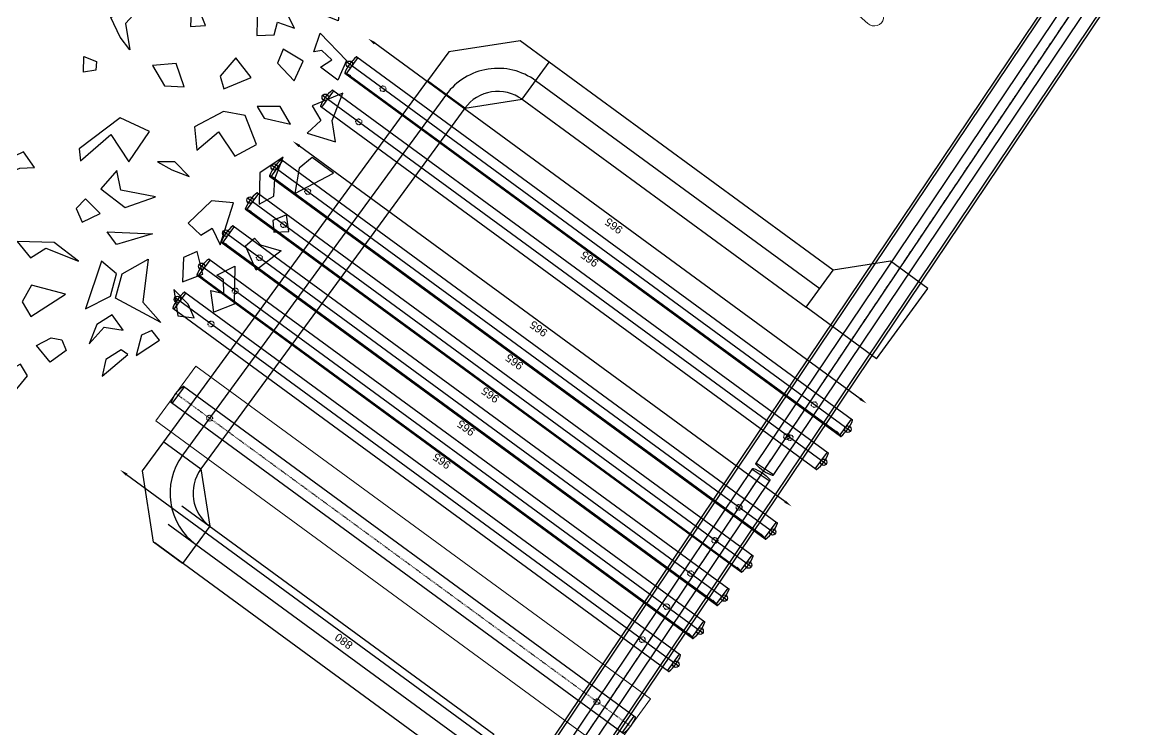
# Model space of a CAD drawing. Header units: millimetres. Extents: x 0 to 45949, y -31098 to 10954.
# Drawn here: x 33791.8 to 33967, y -6550.8 to -6440.4 of the extents above; entities that cross this region are included whole.
import ezdxf
from ezdxf import colors
from ezdxf.entities.mleader import LeaderData, LeaderLine
from ezdxf.enums import TextEntityAlignment as Align
from ezdxf.math import Vec2, Vec3

# ---------------------------------------------------------------- set-up
doc = ezdxf.new("R2010")
doc.units = ezdxf.units.MM
for name, pattern in [('14.022_PLAN_+56.00$0$14.022_A KATLAR$0$DASHED2', [0.375, 0.25, -0.125]), ('14.022_PLAN_+56.00$0$14.022_A KATLAR$0$MITTELLINIE', [0.6000000000000001, 0.5, -0.05, 0, -0.05]), ('ACAD_ISO02W100', [15, 12, -3]), ('FP-M3-B5-GF$0$FP-M3-B5-GF$0$HIDDEN', [9.524999999999995, 6.349999999999998, -3.174999999999998]), ('HIDDEN', [0.38, 0.25, -0.13])]:
    doc.linetypes.add(name, pattern=pattern)
for name, color, linetype in [('14.022_PLAN_+56.00$0$14.022_A KATLAR$0$3-0PN-GLS', 252, 'Continuous'), ('14.022_PLAN_+56.00$0$14.022_A KATLAR$0$Duenn', 252, 'Continuous'), ('14.022_PLAN_+56.00$0$14.022_A KATLAR$0$KAYAR-KAPI-CAM-İZİ', 130, '14.022_PLAN_+56.00$0$14.022_A KATLAR$0$DASHED2'), ('14.022_PLAN_+56.00$0$14.022_A KATLAR$0$Mittellinie', 252, '14.022_PLAN_+56.00$0$14.022_A KATLAR$0$MITTELLINIE'), ('A_IZ_BETONARME', 252, 'HIDDEN'), ('A绿-1', 94, 'Continuous'), ('DORMA', 10, 'Continuous')]:
    doc.layers.add(name, color=color, linetype=linetype)
doc.layers.add('MOBİLYA TEFRİŞ', color=35, linetype='Continuous', lineweight=15)
doc.layers.add('SDB-Gorunus2', color=152, linetype='Continuous', lineweight=9)
doc.styles.get("Standard").update_dxf_attribs({"font": 'arial.ttf'})
doc.dimstyles.new('ISO-25', dxfattribs={"dimtxt": 2.5, "dimasz": 2.5, "dimexe": 1.25, "dimexo": 0.625, "dimtad": 1, "dimtxsty": 'Standard', "dimcen": 2.5, "dimadec": 0, "dimazin": 0, "dimtfac": 1, "dimtmove": 0, "dimatfit": 3, "dimfxl": 1, "dimarcsym": 0})

# ---------------------------------------------------------------- blocks, each defined once
blk = doc.blocks.new('971')
at = {"layer": '14.022_PLAN_+56.00$0$14.022_A KATLAR$0$3-0PN-GLS'}
blk.add_lwpolyline([(76661.80623069407, 17776.00557692619, -0.3320587523169231), (76661.8541650706, 17776.04135788766), (76758.40404545276, 17776.04134474825, -0.3320587523168907), (76758.45198153843, 17776.00556607669, -0.1451998767449979), (76758.45205626002, 17772.87712571057, -0.3320587523168909), (76758.40412188355, 17772.84134474917), (76661.85424150129, 17772.84135788853, -0.3320587523169245), (76661.8063054156, 17772.87713656012, -0.145199876744998)], format="xyb", close=True, dxfattribs=at)
at = {"layer": '14.022_PLAN_+56.00$0$14.022_A KATLAR$0$Duenn'}
for p, q in [((76662.02910526154, 17776.041362066), (76662.02918169231, 17772.84136206693)), ((76758.2291816925, 17772.84134057079), (76758.22910526172, 17776.04134056988))]:
    blk.add_line(p, q, dxfattribs=at)
at = {"layer": '14.022_PLAN_+56.00$0$14.022_A KATLAR$0$KAYAR-KAPI-CAM-İZİ', "lineweight": 25}
blk.add_point((76662.02914349886, 17774.44862895447), dxfattribs=at)
at = {"layer": '14.022_PLAN_+56.00$0$14.022_A KATLAR$0$Mittellinie'}
blk.add_line((76661.57914347707, 17774.4413513184), (76758.67914347707, 17774.44135131842), dxfattribs=at)
for centre in [(76668.07914347528, 17774.44150656839), (76752.17914347889, 17774.44119606844)]:
    blk.add_circle(centre, 0.45, dxfattribs=at)
blk = doc.blocks.new('*D36')
at = {"layer": 'Defpoints', "color": 0, "transparency": 16777216}
for p in [(250965.8474644323, -12490.48521682176), (251930.8474643729, -12490.48366432164), (251930.8475442851, -12540.15534011385)]:
    blk.add_point(p, dxfattribs=at)
at = {"layer": 'DORMA', "color": 0, "lineweight": -2, "transparency": 16777216}
blk.add_line((250978.3475443445, -12540.15687250387), (251918.3475442851, -12540.15536022395), dxfattribs=at)
at = {"layer": 'DORMA', "color": 0, "transparency": 16777216}
for points in [[(250978.3475409928, -12538.07353917054), (250978.3475476961, -12542.2402058372), (250965.8475443445, -12540.15689261398)], [(251918.3475409334, -12538.07202689062), (251918.3475476368, -12542.23869355728), (251930.8475442851, -12540.15534011385)]]:
    blk.add_solid(points, dxfattribs=at)
at = {"layer": 'DORMA', "color": 0, "transparency": 16777216, "insert": (251448.3475290196, -12530.6489540174), "char_height": 12.5, "attachment_point": 5, "rotation": 9.217793252609054e-05}
blk.add_mtext('965', dxfattribs=at)
blk = doc.blocks.new('*D20')
at = {"layer": 'Defpoints', "color": 0, "transparency": 16777216}
for p in [(246416.7379861178, -15055.75683849677), (246416.7379861178, -15150.52227188833), (247296.7379861358, -15150.52064421517)]:
    blk.add_point(p, dxfattribs=at)
at = {"layer": 'DORMA', "color": 0, "lineweight": -2, "transparency": 16777216}
blk.add_line((247284.2379861358, -15055.75683849677), (246429.2379861178, -15055.75683849677), dxfattribs=at)
at = {"layer": 'DORMA', "color": 0, "transparency": 16777216}
for points in [[(246429.2379861178, -15053.67350516344), (246429.2379861178, -15057.84017183011), (246416.7379861178, -15055.75683849677)], [(247284.2379861358, -15053.67350516344), (247284.2379861358, -15057.84017183011), (247296.7379861358, -15055.75683849677)]]:
    blk.add_solid(points, dxfattribs=at)
at = {"layer": 'DORMA', "color": 0, "transparency": 16777216, "insert": (246856.7379861268, -15046.24967615025), "char_height": 12.5, "attachment_point": 5}
blk.add_mtext('880', dxfattribs=at)
blk = doc.blocks.new('xcvb')
at = {"layer": 'MOBİLYA TEFRİŞ', "linetype": 'Continuous'}
h = blk.add_hatch(dxfattribs=at)
h.set_pattern_fill('AR-RROOF', color=256, scale=0.7, angle=90)
h.set_pattern_definition([(90, (0, 0), (-17.77999999999999, 39.116), [266.7, -35.56, 88.89999999999999, -17.78]), (90, (-8.889999999999997, 23.6474), (-23.6474, -17.78), [53.34, -5.867399999999999, 106.68, -13.335]), (90, (-15.113, 8.89), (-11.91259999999999, 92.456), [142.24, -24.892, 71.11999999999999, -17.78])])
edge = h.paths.add_edge_path()
edge.add_arc((12122.84749945183, 1624.038697457756), 5, 180, 270)
edge.add_line((12122.84749945183, 1619.038697457756), (12187.84749945183, 1619.038697457756))
edge.add_arc((12187.84749945183, 1624.038697457756), 5, 270, 360)
edge.add_line((12192.84749945183, 1624.038697457756), (12192.84749945183, 1689.038697457756))
edge.add_arc((12187.84749945183, 1689.038697457756), 5, 0, 90)
edge.add_line((12187.84749945183, 1694.038697457756), (12122.84749945183, 1694.038697457756))
edge.add_arc((12122.84749945183, 1689.038697457756), 5, 90, 180)
edge.add_line((12117.84749945183, 1689.038697457756), (12117.84749945183, 1624.038697457756))
at = {"color": 252, "linetype": 'FP-M3-B5-GF$0$FP-M3-B5-GF$0$HIDDEN'}
for points in [[(12140.36154391376, 1641.538697457756), (12170.36154391376, 1641.538697457756), (12170.36154391376, 1671.538697457756), (12140.36154391376, 1671.538697457756)], [(12150.38027425037, 1651.548073594488), (12160.38027425037, 1651.548073594488), (12160.38027425037, 1661.548073594488), (12150.38027425037, 1661.548073594488)]]:
    blk.add_lwpolyline(points, close=True, dxfattribs=at)
at = {"layer": 'MOBİLYA TEFRİŞ'}
blk.add_lwpolyline([(12117.84749945183, 1624.038697457756, 0.414213562373095), (12122.84749945183, 1619.038697457756), (12187.84749945183, 1619.038697457756, 0.414213562373095), (12192.84749945183, 1624.038697457756), (12192.84749945183, 1689.038697457756, 0.414213562373095), (12187.84749945183, 1694.038697457756), (12122.84749945183, 1694.038697457756, 0.414213562373095), (12117.84749945183, 1689.038697457756)], format="xyb", close=True, dxfattribs=at)
blk = doc.blocks.new('MEŞE+GİYDİRME 75')
at = {"layer": 'MOBİLYA TEFRİŞ', "color": 252}
for p, q in [((19577.7277836683, 2823.686017501672), (19532.7277836683, 2823.686017501672)), ((19532.7277836683, 2823.686017501672), (19577.7277836683, 2823.686017501672)), ((19532.7277836683, 2820.686017501672), (19577.7277836683, 2820.686017501672)), ((19532.7277836683, 2820.686017501672), (19532.7277836683, 2820.686017501672)), ((19538.15904967556, 2818.686017501672), (19532.7277836683, 2820.686017501672)), ((19572.29651766103, 2818.686017501672), (19578.22540038054, 2820.770963577717)), ((19535.62097111194, 2784.051445854664), (19538.15904967556, 2818.686017501672)), ((19538.15904967556, 2818.686017501672), (19572.29651766103, 2818.686017501672)), ((19574.83459622466, 2784.051445854665), (19572.29651766103, 2818.686017501672)), ((19535.62097111194, 2709.051445854665), (19538.15904967556, 2674.416874207657)), ((19574.83459622466, 2709.051445854665), (19572.29651766103, 2674.416874207657)), ((19538.15904967556, 2674.416874207657), (19532.7277836683, 2672.416874207657)), ((19538.15904967556, 2674.416874207657), (19572.29651766103, 2674.416874207657)), ((19572.29651766103, 2674.416874207657), (19578.22540038054, 2672.331928131612)), ((19532.7277836683, 2672.416874207657), (19577.7277836683, 2672.416874207657)), ((19532.7277836683, 2672.416874207657), (19532.7277836683, 2672.416874207657)), ((19577.7277836683, 2669.416874207657), (19532.7277836683, 2669.416874207657)), ((19532.7277836683, 2669.416874207657), (19577.7277836683, 2669.416874207657))]:
    blk.add_line(p, q, dxfattribs=at)
for centre, start, end in [((19532.7277836683, 2822.186017501672), 90, 270), ((19577.7277836683, 2822.186017501672), 270, 90), ((19532.7277836683, 2670.916874207657), 90, 270), ((19577.7277836683, 2670.916874207657), 270, 90)]:
    blk.add_arc(centre, 1.5, start, end, dxfattribs=at)
at = {"color": 1, "linetype": 'ACAD_ISO02W100', "lineweight": 100}
blk.add_blockref('xcvb', (7399.88028421647, 1090.012748396909), dxfattribs=at)
blk = doc.blocks.new('_TagSlot')
at = {"color": 0, "linetype": 'ByBlock', "lineweight": -2, "transparency": 16777216}
for p, q in [((-4, 4), (4, 4)), ((-4, -4), (4, -4))]:
    blk.add_line(p, q, dxfattribs=at)
for centre, start, end in [((-4, 0), 90, 270), ((4, 0), 270, 90)]:
    blk.add_arc(centre, 4, start, end, dxfattribs=at)
at = {"layer": 'MOBİLYA TEFRİŞ', "color": 0, "transparency": 16777216}
blk.add_attdef('TAGNUMBER', text='', height=3, dxfattribs=at).set_placement((0, -1.5), align=Align.CENTER)
blk = doc.blocks.new('011')
at = {"layer": 'A绿-1', "color": 0}
for p, q in [((-5.440842659852933, 991.1887462901577), (15.04766537802061, 1022.121990965057)), ((15.04766537802061, 1022.121990965057), (67.76774634054163, 1007.897978992623)), ((67.76774634054163, 1007.897978992623), (47.27917163376696, 976.9645646995705)), ((-233.4399849270121, 983.3385487060259), (-145.2215263192193, 974.6547489183504)), ((-182.3531852353481, 943.765363077815), (-233.4399849270121, 983.3385487060259)), ((-145.2215263192193, 974.6547489183504), (-102.9837694318849, 912.5689595050972)), ((47.27917163376696, 976.9645646995705), (-5.440842659852933, 991.1887462901577)), ((256.4231476786081, 979.2304716446815), (225.4524851836031, 900.4353828600033)), ((284.7058412969927, 987.6070274134618), (256.4231476786081, 979.2304716446815)), ((371.8699091307935, 933.8537515949429), (284.7058412969927, 987.6070274134618)), ((-160.1282021785155, 915.5366029160796), (-182.3531852353481, 943.765363077815)), ((251.5229695754242, 903.1836695389502), (283.6514856248978, 942.5373417631417)), ((283.6514856248978, 942.5373417631417), (332.5262275681016, 897.3360233287312)), ((-102.9837694318849, 912.5689595050972), (-160.1282021785155, 915.5366029160796)), ((25.15727937576594, 920.6823826559521), (141.1829252006137, 855.5849709932008)), ((104.0513341316837, 824.695558485073), (25.15727937576594, 920.6823826559521)), ((332.5262275681016, 897.3360233287312), (371.8699091307935, 933.8537515949429)), ((225.4524851836031, 900.4353828600033), (251.5229695754242, 903.1836695389502)), ((-536.1780762847629, 848.9190692272896), (-602.1712792683975, 829.3738058972085)), ((-550.5058241885272, 770.0800186590495), (-536.1780762847629, 848.9190692272896)), ((141.1829252006137, 855.5849709932008), (156.2956752803875, 745.6810789671945)), ((-602.1712792683975, 829.3738058972085), (-612.0744391009794, 761.7912268396176)), ((156.2956752803875, 745.6810789671945), (104.0513341316837, 824.695558485073)), ((577.374584756908, 736.1203280503687), (601.1300308532082, 817.7513807937066)), ((601.1300308532082, 817.7513807937066), (656.0620847551618, 809.1555349618575)), ((414.2111650788574, 787.2566636851479), (374.2881326935021, 770.4598103715834)), ((382.661507959303, 728.182309848271), (414.2111650788574, 787.2566636851479)), ((656.0620847551618, 809.1555349618575), (678.8660624365439, 761.2060398522663)), ((-612.0744391009794, 761.7912268396176), (-550.5058241885272, 770.0800186590495)), ((374.2881326935021, 770.4598103715834), (382.661507959303, 728.182309848271)), ((678.8660624365439, 761.2060398522663), (685.0268892395543, 713.3004035770828)), ((605.1816725596436, 679.7063636052262), (577.374584756908, 736.1203280503687)), ((464.2432359384838, 702.61393907827), (539.1886391942389, 660.1610336061858)), ((529.8641347498051, 572.857852938665), (464.2432359384838, 702.61393907827)), ((685.0268892395543, 713.3004035770828), (605.1816725596436, 679.7063636052262)), ((539.1886391942389, 660.1610336061858), (571.5234058669885, 530.4925984663932)), ((688.4999422268593, 594.9761576166966), (672.4357193040196, 575.299111885095)), ((699.0852904320345, 558.3268232340051), (688.4999422268593, 594.9761576166966)), ((-865.3590016500675, 562.4499127148192), (-782.7228640745743, 581.9512651467703)), ((-836.9730688402778, 486.3153308762703), (-865.3590016500675, 562.4499127148192)), ((-782.7228640745743, 581.9512651467703), (-807.0569388914737, 520.0408818606229)), ((571.5234058669885, 530.4925984663932), (529.8641347498051, 572.857852938665)), ((672.4357193040196, 575.299111885095), (699.0852904320345, 558.3268232340051)), ((-807.0569388914737, 520.0408818606229), (-836.9730688402778, 486.3153308762703)), ((834.4340150886565, 546.0302110078519), (797.0371765935561, 457.1756295871528)), ((868.2510056218598, 468.4137482557562), (834.4340150886565, 546.0302110078519)), ((797.0371765935561, 457.1756295871528), (844.6525115933619, 444.9388637827651)), ((918.4204725606251, 430.9043880565368), (868.2510056218598, 468.4137482557562)), ((422.4179451959208, 426.6557233830717), (490.7265511541045, 367.3180773105632)), ((428.5791112352745, 378.7499537699769), (422.4179451959208, 426.6557233830717)), ((719.2014276286936, 439.958548821116), (700.4493946098373, 349.8632993095307)), ((762.5971737648943, 338.4312895121511), (719.2014276286936, 439.958548821116)), ((844.6525115933619, 444.9388637827651), (842.6540048587485, 391.2968664445361)), ((842.6540048587485, 391.2968664445361), (918.4204725606251, 430.9043880565368)), ((395.8716344849672, 359.1170031598922), (428.5791112352745, 378.7499537699769)), ((439.743114828656, 322.3800177774028), (395.8716344849672, 359.1170031598922)), ((490.7265511541045, 367.3180773105632), (439.743114828656, 322.3800177774028)), ((978.8921690443531, 362.8035186201087), (902.3462479969603, 351.3401107264508)), ((941.133339775668, 242.9072554174272), (978.8921690443531, 362.8035186201087)), ((700.4493946098373, 349.8632993095307), (762.5971737648943, 338.4312895121511)), ((902.3462479969603, 351.3401107264508), (897.9323111988488, 303.2422870668634)), ((843.3488770733238, 292.6532480830865), (827.2748887966736, 213.0890737022019)), ((869.9195774163236, 231.66930636693), (843.3488770733238, 292.6532480830865)), ((897.9323111988488, 303.2422870668634), (941.133339775668, 242.9072554174272)), ((-1019.157868248527, 213.5437860881575), (-960.9589792373008, 255.6459846118087)), ((-960.9589792373008, 255.6459846118087), (-952.585943207785, 213.3686174264512)), ((903.4586857326212, 193.5104605775705), (869.9195774163236, 231.66930636693)), ((-1014.051600659266, 120.5685441653986), (-1019.157868248527, 213.5437860881575)), ((-964.2258143465151, 204.9479402563011), (-986.347639935615, 148.6659278308362)), ((-952.585943207785, 213.3686174264512), (-964.2258143465151, 204.9479402563011)), ((667.3697166364291, 180.9287629426472), (631.2924473158782, 195.1090494186283)), ((631.2924473158782, 195.1090494186283), (639.086827957246, 172.552283843168)), ((827.2748887966736, 213.0890737022019), (889.5214334920165, 147.8596569203219)), ((639.086827957246, 172.552283843168), (667.3697166364291, 180.9287629426472)), ((889.5214334920165, 147.8596569203219), (903.4586857326212, 193.5104605775705)), ((967.7040401186096, 181.9233137012343), (951.3514607638353, 141.8164474355217)), ((1005.934422315273, 152.4052805208994), (967.7040401186096, 181.9233137012343)), ((-957.485926250054, 137.3217386514225), (-986.8232711938326, 83.87541761730608)), ((-986.347639935615, 148.6659278308362), (-957.485926250054, 137.3217386514225)), ((951.3514607638353, 141.8164474355217), (977.6437396468245, 120.2897471655378)), ((977.6437396468245, 120.2897471655378), (1005.934422315273, 152.4052805208994)), ((-986.8232711938326, 83.87541761730608), (-1014.051600659266, 120.5685441653986)), ((835.2166571135749, 97.81347943953006), (785.6034271827084, 56.40781161170162)), ((893.0497071963619, -15.51413062696156), (835.2166571135749, 97.81347943953006)), ((947.3544472945505, 34.53245275904555), (949.4918618031661, 68.44555680687336)), ((949.4918618031661, 68.44555680687336), (975.6453358613071, 66.64751354019972)), ((975.6453358613071, 66.64751354019972), (1030.089559256914, 96.96517324708111)), ((1030.089559256914, 96.96517324708111), (1018.846328157873, 6.312887796018913)), ((20.13149555062409, 38.96622597266105), (-0.9359253415022977, 27.75362535876775)), ((23.50116154295392, 5.153214878770086), (20.13149555062409, 38.96622597266105)), ((360.7862681191182, 15.5321799546), (418.9851371296099, 57.63432759283023)), ((447.8468508151709, 46.29013841341293), (404.0785842202022, -1.484003811085131)), ((418.9851371296099, 57.63432759283023), (447.8468508151709, 46.29013841341293)), ((593.2097755040159, 34.63878002378624), (592.1552496246877, -10.43074081470331)), ((614.2771285489434, 45.85140730526837), (593.2097755040159, 34.63878002378624)), ((634.868877003144, -7.726407779533474), (614.2771285489434, 45.85140730526837)), ((785.6034271827084, 56.40781161170162), (783.8833285743021, -36.69146109635403)), ((1018.846328157873, 6.312887796018913), (947.3544472945505, 34.53245275904555)), ((-0.9359253415022977, 27.75362535876775), (-2.569464667758439, 2.404592296959891)), ((-2.569464667758439, 2.404592296959891), (23.50116154295392, 5.153214878770086)), ((388.5932816403219, -40.88147526765533), (360.7862681191182, 15.5321799546)), ((833.7746170070604, -34.74345993838506), (843.0194509875146, 2.266608849153272)), ((843.0194509875146, 2.266608849153272), (893.0497071963619, -15.51413062696156)), ((-757.5632184970309, -32.22673023065727), (-802.4891551053734, -40.55958678285242)), ((-724.1738926104154, -116.8255597228926), (-757.5632184970309, -32.22673023065727)), ((404.0785842202022, -1.484003811085131), (415.8215557705262, -77.57474259881565)), ((592.1552496246877, -10.43074081470331), (634.868877003144, -7.726407779533474)), ((948.1886531890486, -83.83997172714953), (966.8174985455116, -29.54853968424868)), ((966.8174985455116, -29.54853968424868), (1043.418335093127, -108.313526189173)), ((-1011.632937267714, -42.8253741115077), (-1014.899705707969, -93.52324884891277)), ((-1014.899705707969, -93.52324884891277), (-968.3404515484581, -59.8416245461558)), ((-968.3404515484581, -59.8416245461558), (-1011.632937267714, -42.8253741115077)), ((-802.4891551053734, -40.55958678285242), (-793.5371244513663, -102.5576889160511)), ((415.8215557705262, -77.57474259881565), (388.5932816403219, -40.88147526765533)), ((783.8833285743021, -36.69146109635403), (833.7746170070604, -34.74345993838506)), ((282.2017655831878, -142.014206627653), (283.2563981328276, -96.94441440010269)), ((283.2563981328276, -96.94441440010269), (319.3336674533784, -111.1247008760838)), ((860.2058836667566, -75.9988499570245), (843.8533509802073, -116.1055974900519)), ((917.4827367429389, -110.4113302255646), (860.2058836667566, -75.9988499570245)), ((971.9267667985405, -80.09416241131112), (948.1886531890486, -83.83997172714953)), ((1000.634589082096, -107.1647480091051), (971.9267667985405, -80.09416241131112)), ((-793.5371244513663, -102.5576889160511), (-724.1738926104154, -116.8255597228926)), ((319.3336674533784, -111.1247008760838), (317.7000602799235, -136.473707270361)), ((550.1235676648794, -117.3671072011275), (481.3393437822233, -122.8199374185351)), ((481.3393437822233, -122.8199374185351), (516.3620805565151, -182.0697616948346)), ((573.5065333038219, -185.0373542203888), (550.1235676648794, -117.3671072011275)), ((723.1906026948709, -100.921199479686), (677.210079259472, -154.3232337238951)), ((767.6405828091083, -157.3786841833498), (723.1906026948709, -100.921199479686)), ((843.8533509802073, -116.1055974900519), (891.7465452504694, -167.7995404282447)), ((891.7465452504694, -167.7995404282447), (917.4827367429389, -110.4113302255646)), ((967.5123240918037, -128.1922767783799), (1000.634589082096, -107.1647480091051)), ((1017.681980649417, -165.701652761134), (967.5123240918037, -128.1922767783799)), ((1043.418335093127, -108.313526189173), (1017.681980649417, -165.701652761134)), ((-854.5271506446297, -130.5672519635737), (-946.0122747434652, -172.5815632003141)), ((-895.5044030073914, -192.433844262574), (-837.3054110470111, -150.331882026032)), ((-837.3054110470111, -150.331882026032), (-854.5271506446297, -130.5672519635737)), ((317.7000602799235, -136.473707270361), (282.2017655831878, -142.014206627653)), ((677.210079259472, -154.3232337238951), (687.7955617482658, -190.97272467312)), ((687.7955617482658, -190.97272467312), (767.6405828091083, -157.3786841833498)), ((-946.0122747434652, -172.5815632003141), (-954.1787899389747, -299.3262137635393)), ((-902.6165952761658, -274.1089921273742), (-895.5044030073914, -192.433844262574)), ((516.3620805565151, -182.0697616948346), (573.5065333038219, -185.0373542203888)), ((1032.874297839648, -203.1499949530844), (943.6015245844028, -239.5361750086413)), ((1001.903637344658, -281.9450786492453), (1032.874297839648, -203.1499949530844)), ((687.31971125782, -255.7627962360821), (603.0501361269853, -300.6132217312625)), ((749.4674770790734, -267.1948399571047), (687.31971125782, -255.7627962360821)), ((784.3867438168963, -241.9336904610464), (804.3997339336784, -275.7906676488419)), ((850.9589480918366, -242.109145116985), (784.3867438168963, -241.9336904610464)), ((880.9783251238405, -292.8946369305413), (850.9589480918366, -242.109145116985)), ((943.6015245844028, -239.5361750086413), (968.6178224416799, -281.8576169612934)), ((-954.1787899389747, -299.3262137635393), (-902.6165952761658, -274.1089921273742)), ((388.3241425484302, -274.6940761655824), (269.7139494012226, -364.5262697285507)), ((472.6969047604944, -314.3548461246537), (388.3241425484302, -274.6940761655824)), ((782.8567762981402, -351.7937372965898), (749.4674770790734, -267.1948399571047)), ((804.3997339336784, -275.7906676488419), (880.9783251238405, -292.8946369305413)), ((968.6178224416799, -281.8576169612934), (929.273831349099, -318.3750864900176)), ((1010.855782281607, -343.9433882344747), (1001.903637344658, -281.9450786492453)), ((273.0837419714662, -398.3395068146201), (361.199006831157, -322.5121281099127)), ((361.199006831157, -322.5121281099127), (413.4433535862481, -401.5264140088111)), ((413.4433535862481, -401.5264140088111), (472.6969047604944, -314.3548461246537)), ((603.0501361269853, -300.6132217312625), (609.7899175531347, -368.2396947251545)), ((609.7899175531347, -368.2396947251545), (672.4131650152849, -314.8811106782196)), ((672.4131650152849, -314.8811106782196), (719.6545342114987, -385.4315863957163)), ((929.273831349099, -318.3750864900176), (1010.855782281607, -343.9433882344747)), ((719.6545342114987, -385.4315863957163), (782.8567762981402, -351.7937372965898)), ((108.2868351240177, -372.5518722614506), (56.7245071232901, -397.7694331338644)), ((140.5184443289763, -417.7095348140392), (108.2868351240177, -372.5518722614506)), ((269.7139494012226, -364.5262697285507), (273.0837419714662, -398.3395068146201)), ((860.0138799259439, -388.6181736720318), (792.3874556734809, -433.5124580015618)), ((835.6797717745649, -450.5286417672542), (860.0138799259439, -388.6181736720318)), ((943.2291684102966, -388.8376567804844), (906.0975361616584, -419.7269747737701)), ((1005.460862781678, -434.8580514264613), (943.2291684102966, -388.8376567804844)), ((-925.2140521235415, -395.1815147664202), (-938.3840833456488, -513.4617322742924)), ((-938.3840833456488, -513.4617322742924), (-877.4971479512751, -400.9412270214598)), ((-877.4971479512751, -400.9412270214598), (-925.2140521235415, -395.1815147664202)), ((56.7245071232901, -397.7694331338644), (57.88215713598765, -437.2107696916137)), ((57.88215713598765, -437.2107696916137), (97.80478361604037, -420.4139526582876)), ((97.80478361604037, -420.4139526582876), (140.5184443289763, -417.7095348140392)), ((546.5875125153107, -401.8774601935074), (496.6584657855565, -401.7458474101404)), ((496.6584657855565, -401.7458474101404), (537.738742278365, -424.3903669345673)), ((588.2469532506657, -444.242781334724), (546.5875125153107, -401.8774601935074)), ((906.0975361616584, -419.7269747737701), (893.9820241519483, -492.9376884049743)), ((-286.6182656066376, -444.7540644931323), (-317.1131657194928, -458.7584987803348)), ((-268.8175473106676, -484.2390315984958), (-286.6182656066376, -444.7540644931323)), ((378.5240068457206, -426.7877670466332), (332.543644361489, -480.189890010126)), ((389.688246726233, -483.1576000900677), (378.5240068457206, -426.7877670466332)), ((537.738742278365, -424.3903669345673), (588.2469532506657, -444.242781334724)), ((792.3874556734809, -433.5124580015618), (790.2784401950776, -523.6519055837634)), ((832.4132759016356, -501.2268194606695), (835.6797717745649, -450.5286417672542)), ((893.9820241519483, -492.9376884049743), (1005.460862781678, -434.8580514264613)), ((-317.1131657194928, -458.7584987803348), (-268.8175473106676, -484.2390315984958)), ((332.543644361489, -480.189890010126), (403.0645624953322, -533.8995032799794)), ((490.1251651921193, -503.14149393568), (389.688246726233, -483.1576000900677)), ((288.1967023776961, -508.2434815101151), (260.4928083229461, -536.3406955574465)), ((329.855803876766, -550.6086693134857), (288.1967023776961, -508.2434815101151)), ((403.0645624953322, -533.8995032799794), (490.1251651921193, -503.14149393568)), ((652.131104475644, -514.8365596816766), (585.0835118963732, -579.4514953282851)), ((716.4910928572062, -520.6403003892301), (652.131104475644, -514.8365596816766)), ((790.2784401950776, -523.6519055837634), (832.4132759016356, -501.2268194606695)), ((-786.8602985191974, -573.0186421300314), (-861.2265375323477, -550.2865382746968)), ((-861.2265375323477, -550.2865382746968), (-828.9952675636741, -595.4440674894358)), ((-135.5700759008178, -569.1013029438691), (-217.1520062434138, -543.5330484568112)), ((-217.1520062434138, -543.5330484568112), (-181.5504553468782, -622.5034192404673)), ((-76.79242855223129, -546.7199423172206), (-135.5700759008178, -569.1013029438691)), ((-60.04601725685643, -631.2748100258905), (-76.79242855223129, -546.7199423172206)), ((260.4928083229461, -536.3406955574465), (278.2932033087709, -575.8259272298419)), ((278.2932033087709, -575.8259272298419), (329.855803876766, -550.6086693134857)), ((677.2502488444443, -641.6690671430697), (716.4910928572062, -520.6403003892301)), ((-777.9081649160362, -635.0169805503465), (-786.8602985191974, -573.0186421300314)), ((585.0835118963732, -579.4514953282851), (621.739369936171, -613.3525530323168)), ((869.6478559985408, -554.8483091564813), (829.7252295184298, -571.6451261897964)), ((829.7252295184298, -571.6451261897964), (833.0951917068451, -605.4584299448725)), ((875.8087494705687, -602.7537758135659), (869.6478559985408, -554.8483091564813)), ((-828.9952675636741, -595.4440674894358), (-777.9081649160362, -635.0169805503465)), ((350.4477419497562, -604.1865001818078), (481.3795887031592, -610.1655791692137)), ((377.6759017970762, -640.8795600609446), (350.4477419497562, -604.1865001818078)), ((481.3795887031592, -610.1655791692137), (377.6759017970762, -640.8795600609446)), ((621.739369936171, -613.3525530323168), (654.4465074501932, -593.7194690842734)), ((654.4465074501932, -593.7194690842734), (677.2502488444443, -641.6690671430697)), ((833.0951917068451, -605.4584299448725), (875.8087494705687, -602.7537758135659)), ((-606.4749696254148, -643.9196744962173), (-685.265693760477, -632.4442784386556)), ((-685.265693760477, -632.4442784386556), (-657.4584059508052, -688.8577340293778)), ((-583.6709895874374, -691.8695621772276), (-606.4749696254148, -643.9196744962173)), ((-181.5504553468782, -622.5034192404673), (-60.04601725685643, -631.2748100258905)), ((196.8146024087328, -634.7689045703701), (89.74118960130727, -631.6694787578708)), ((89.74118960130727, -631.6694787578708), (129.1880152049707, -679.6631052691228)), ((267.3358901675674, -688.4780756547552), (196.8146024087328, -634.7689045703701)), ((751.0378991383477, -644.6803997702955), (776.5295839665341, -622.2114548127865)), ((781.6358515557949, -715.186696735549), (751.0378991383477, -644.6803997702955)), ((776.5295839665341, -622.2114548127865), (793.7515598512255, -641.9759819260435)), ((793.7515598512255, -641.9759819260435), (853.6867905435502, -659.036127475294)), ((129.1880152049707, -679.6631052691228), (173.5351934759528, -651.6094108199395)), ((173.5351934759528, -651.6094108199395), (267.3358901675674, -688.4780756547552)), ((571.3345889989869, -678.0112141754253), (568.6468818521244, -748.4296542424636)), ((611.2572154789814, -661.2143971420992), (571.3345889989869, -678.0112141754253)), ((627.4243958627922, -726.0486328521292), (611.2572154789814, -661.2143971420992)), ((853.6867905435502, -659.036127475294), (781.6358515557949, -715.186696735549)), ((-657.4584059508052, -688.8577340293778), (-583.6709895874374, -691.8695621772276)), ((-413.7675461183535, -810.6321527520595), (-417.2405809654738, -692.3081097442591)), ((-417.2405809654738, -692.3081097442591), (-383.8514937225846, -776.9066496142659)), ((333.9076152013731, -688.6537531708709), (288.0306827523164, -826.5669516775924)), ((377.7790955451201, -725.3907385533603), (333.9076152013731, -688.6537531708709)), ((394.4219071871485, -725.4344640498603), (469.2640500259004, -683.3763606476314)), ((469.2640500259004, -683.3763606476314), (453.8819125264999, -807.285083532388)), ((667.9257444000104, -728.9722478105905), (719.4883449680055, -703.7549898942343)), ((719.4883449680055, -703.7549898942343), (717.9579848778667, -813.6150390863841)), ((360.6602771282778, -790.1369840273182), (377.7790955451201, -725.3907385533603)), ((375.0912187800859, -795.8091119514975), (394.4219071871485, -725.4344640498603)), ((568.6468818521244, -748.4296542424636), (627.4243958627922, -726.0486328521292)), ((687.3600324603613, -743.1087421211269), (667.9257444000104, -728.9722478105905)), ((688.5176824730006, -782.5500786789125), (687.3600324603613, -743.1087421211269)), ((-566.9246303558466, -776.4242135994828), (-584.6222374987556, -821.4501966997559)), ((-504.776968755119, -787.8563730143214), (-566.9246303558466, -776.4242135994828)), ((-383.8514937225846, -776.9066496142659), (-324.9703303514398, -839.0365941510463)), ((-230.6943392812391, -811.1150080058433), (-205.7813461215119, -768.9250555331819)), ((-205.7813461215119, -768.9250555331819), (-164.7010696287034, -791.5695750576087)), ((-92.546870223945, -819.9300146716705), (-134.7847967293928, -757.844158589458)), ((-134.7847967293928, -757.844158589458), (-74.84932974993717, -774.9042011895508)), ((-74.84932974993717, -774.9042011895508), (16.15982385439565, -797.680266828429)), ((131.5034848484793, -758.5458450536171), (104.3785187493195, -806.3639636668995)), ((229.7285999930464, -784.1579717088716), (131.5034848484793, -758.5458450536171)), ((584.8138926177635, -813.2638232835307), (543.1546577807167, -770.8989747164742)), ((543.1546577807167, -770.8989747164742), (554.8978256167611, -846.9897123258561)), ((659.1801679110504, -835.996333044066), (650.2282039260608, -773.9980612927102)), ((650.2282039260608, -773.9980612927102), (688.5176824730006, -782.5500786789125)), ((-544.120702381595, -824.373884994071), (-504.776968755119, -787.8563730143214)), ((-324.9703303514398, -839.0365941510463), (-413.7675461183535, -810.6321527520595)), ((-164.7010696287034, -791.5695750576087), (-204.0449377713958, -828.0872299879848)), ((16.15982385439565, -797.680266828429), (-92.546870223945, -819.9300146716705)), ((104.3785187493195, -806.3639636668995), (129.3946027079946, -848.6849533996065)), ((129.3946027079946, -848.6849533996065), (229.7285999930464, -784.1579717088716)), ((288.0306827523164, -826.5669516775924), (360.6602771282778, -790.1369840273182)), ((505.5475009441725, -866.57853153428), (375.0912187800859, -795.8091119514975)), ((453.8819125264999, -807.285083532388), (505.5475009441725, -866.57853153428)), ((-584.6222374987556, -821.4501966997559), (-552.3908160520368, -866.6075896308103)), ((-552.3908160520368, -866.6075896308103), (-544.120702381595, -824.373884994071)), ((-204.0449377713958, -828.0872299879848), (-230.6943392812391, -811.1150080058433)), ((602.6147964579286, -852.7492549627859), (584.8138926177635, -813.2638232835307)), ((717.9579848778667, -813.6150390863841), (659.1801679110504, -835.996333044066)), ((43.96714794426225, -854.0941283243665), (19.05428812239552, -896.2837415607173)), ((75.04107085632859, -859.8100484139541), (43.96714794426225, -854.0941283243665)), ((76.19878753792727, -899.2512153535899), (75.04107085632859, -859.8100484139541)), ((320.2621890081209, -871.7243779431155), (298.1402300811023, -928.0067296048437)), ((364.6092339411261, -843.6710227301919), (320.2621890081209, -871.7243779431155)), ((396.8407401969307, -888.8284489957259), (364.6092339411261, -843.6710227301919)), ((554.8978256167611, -846.9897123258561), (602.6147964579286, -852.7492549627859)), ((-109.0865243981243, -904.3970617624218), (-153.4336360001471, -932.4505865934552)), ((-53.57547587173758, -932.7136425420758), (-109.0865243981243, -904.3970617624218)), ((19.05428812239552, -896.2837415607173), (41.27920451032696, -924.5126713406062)), ((41.27920451032696, -924.5126713406062), (76.19878753792727, -899.2512153535899)), ((298.1402300811023, -928.0067296048437), (341.9083470586338, -880.2324698259581)), ((341.9083470586338, -880.2324698259581), (396.8407401969307, -888.8284489957259)), ((449.5608211594517, -903.0524609681597), (434.6544178674812, -962.170909926499)), ((480.0557494470268, -889.0476461099388), (449.5608211594517, -903.0524609681597)), ((502.2810717401444, -917.2765396095856), (480.0557494470268, -889.0476461099388)), ((-248.8675472937757, -920.9309257963214), (-305.4332386647584, -937.6841136154544)), ((-305.4332386647584, -937.6841136154544), (-294.8478734977543, -974.3334546650331)), ((-228.2756092207273, -974.5087566646434), (-248.8675472937757, -920.9309257963214)), ((-153.4336360001471, -932.4505865934552), (-126.2054761528852, -969.143646472643)), ((-126.2054761528852, -969.143646472643), (-53.57547587173758, -932.7136425420758)), ((146.1407777162385, -933.2399240574232), (188.2755467538373, -910.8150075524827)), ((185.5876033198438, -981.2335505687224), (146.1407777162385, -933.2399240574232)), ((188.2755467538373, -910.8150075524827), (219.3494696658454, -916.5309276420703)), ((219.3494696658454, -916.5309276420703), (232.1468574794126, -947.5519262659727)), ((434.6544178674812, -962.170909926499), (502.2810717401444, -917.2765396095856)), ((232.1468574794126, -947.5519262659727), (185.5876033198438, -981.2335505687224)), ((336.5326298089349, -1021.069622527415), (410.7958446920966, -959.2906145592642)), ((391.3619321482256, -945.1546594918545), (347.0145479789353, -973.2078813668741)), ((410.7958446920966, -959.2906145592642), (391.3619321482256, -945.1546594918545)), ((-294.8478734977543, -974.3334546650331), (-228.2756092207273, -974.5087566646434)), ((-68.4820487818215, -991.8320248314667), (-152.7517868638388, -1036.682366695823)), ((3.093222667404916, -1000.471559879523), (-68.4820487818215, -991.8320248314667)), ((-62.32122197881108, -1039.73766110665), (3.093222667404916, -1000.471559879523)), ((100.160518181161, -986.6422833080287), (58.02537951857084, -1009.067641998481)), ((120.1732920115464, -1020.499312559543), (100.160518181161, -986.6422833080287)), ((347.0145479789353, -973.2078813668741), (336.5326298089349, -1021.069622527415)), ((-152.7517868638388, -1036.682366695823), (-62.32122197881108, -1039.73766110665)), ((58.02537951857084, -1009.067641998481), (71.98075658112066, -1079.530110518037)), ((71.98075658112066, -1079.530110518037), (120.1732920115464, -1020.499312559543))]:
    blk.add_line(p, q, dxfattribs=at)
blk = doc.blocks.new('965')
at = {"layer": '14.022_PLAN_+56.00$0$14.022_A KATLAR$0$3-0PN-GLS'}
for p, q in [((250968.5976803079, -12474.48359862929), (251928.0964841305, -12474.48373002316)), ((251928.0972484373, -12506.48373001443), (250968.5984446159, -12506.48359862009))]:
    blk.add_line(p, q, dxfattribs=at)
for centre, radius, start, end in [((251020.8474643583, -12490.48235066786), 55.00000000071282, 163.4781621232472, 196.5245748520099), ((250968.5976922502, -12474.98359862882), 0.4999999996748288, 90.00136848909924, 163.4781621242876), ((251928.0964960729, -12474.98373002312), 0.5000000001062406, 16.52457485964136, 90.00136849576815), ((251875.8474643888, -12490.48497797423), 54.99999999983338, 343.4781621219654, 16.52457485073404), ((250968.5984326734, -12505.98359862038), 0.4999999998588601, 196.5245748697772, 270.0013685057739), ((251928.0972364949, -12505.98373001412), 0.5000000004504308, 270.0013685057723, 343.4781621413022)]:
    blk.add_arc(centre, radius, start, end, dxfattribs=at)
at = {"layer": '14.022_PLAN_+56.00$0$14.022_A KATLAR$0$Duenn'}
for p, q in [((250970.3470822184, -12474.4835568455), (250970.3478465262, -12506.48355683639)), ((251926.347846528, -12506.48377179784), (251926.3470822203, -12474.48377180715))]:
    blk.add_line(p, q, dxfattribs=at)
at = {"layer": '14.022_PLAN_+56.00$0$14.022_A KATLAR$0$KAYAR-KAPI-CAM-İZİ', "lineweight": 25}
blk.add_point((251926.3474641547, -12490.55644068251), dxfattribs=at)
at = {"layer": '14.022_PLAN_+56.00$0$14.022_A KATLAR$0$Mittellinie'}
for centre in [(251030.8474643545, -12490.48211182201), (251865.8474643907, -12490.48521682176)]:
    blk.add_circle(centre, 4.499999999999997, dxfattribs=at)
at = {"layer": 'DORMA'}
blk.add_line((250960.8474644323, -12490.48521682176), (251935.8474641319, -12490.48521682176), dxfattribs=at)
for centre in [(250965.8474644323, -12490.48521682176), (251930.8474643729, -12490.48366432164)]:
    blk.add_circle(centre, 5, dxfattribs=at)
dim = blk.add_aligned_dim(p1=(250965.8474644323, -12490.48521682176), p2=(251930.8474643729, -12490.48366432164), distance=-49.67167579227378, dimstyle='ISO-25', override={"dimscale": 5, "dimse1": 1, "dimse2": 1, "dimfxl": 15, "dimfxlon": 1}, dxfattribs=at)
dim.commit()
dim.dimension.update_dxf_attribs({"geometry": '*D36', "text_midpoint": (251448.3475290196, -12530.6489540174), "insert": (0, 1.818989403545856e-12)})
blk = doc.blocks.new('880 kapı')
at = {"layer": '14.022_PLAN_+56.00$0$14.022_A KATLAR$0$3-0PN-GLS'}
blk.add_lwpolyline([(246419.0088801808, -15187.87985678285, -0.3320587523169231), (246419.4882222041, -15187.52204483451), (247293.9870260023, -15187.519243608, -0.3320587523168907), (247294.4663886009, -15187.87702798977, -0.1451998767449979), (247294.4672881309, -15219.16143164711, -0.3320587523168909), (247293.9879461084, -15219.51924359487), (246419.4891423089, -15219.52204482153, -0.3320587523169245), (246419.0097797103, -15219.16426043946, -0.145199876744998)], format="xyb", close=True, dxfattribs=at)
at = {"layer": '14.022_PLAN_+56.00$0$14.022_A KATLAR$0$Duenn'}
for p, q in [((246421.237624113, -15187.52199453348), (246421.2385442192, -15219.52199452007)), ((247292.2376240953, -15187.52053147825), (247292.2368223658, -15219.52053146804))]:
    blk.add_line(p, q, dxfattribs=at)
at = {"layer": '14.022_PLAN_+56.00$0$14.022_A KATLAR$0$Mittellinie'}
blk.add_line((246416.7380841682, -15203.52212391666), (247296.738084144, -15203.51916451243), dxfattribs=at)
for centre in [(246481.7380841416, -15203.5202549519), (246481.7380841449, -15203.52188346503), (247231.7380841663, -15203.51901570149)]:
    blk.add_circle(centre, 4.5, dxfattribs=at)
at = {"layer": 'SDB-Gorunus2'}
blk.add_lwpolyline([(247296.7380841663, -15203.5206442152), (247296.7381821964, -15256.52064421508), (246416.7381821754, -15256.52064421523), (246416.7379861148, -15150.52064421546), (247296.7379861358, -15150.52064421517), (247296.7381821964, -15256.52064421508)], dxfattribs=at)
at = {"layer": 'DORMA'}
dim = blk.add_linear_dim(base=(246416.7379861178, -15055.75683849677), p1=(247296.7379861358, -15150.52064421517), p2=(246416.7379861178, -15150.52227188833), dimstyle='ISO-25', override={"dimscale": 5, "dimse1": 1, "dimse2": 1, "dimfxl": 15, "dimfxlon": 1}, dxfattribs=at)
dim.commit()
dim.dimension.update_dxf_attribs({"geometry": '*D20', "text_midpoint": (246856.7379861268, -15046.24967615025)})
blk = doc.blocks.new('defgbh')
at = {"layer": 'MOBİLYA TEFRİŞ'}
ml = blk.add_multileader_block('Standard', dxfattribs=at)
ml.set_content('_TagSlot', color=30, scale=1.5)
ml.set_attribute('TAGNUMBER', 'MH-20', width=0)
ml.set_leader_properties()
ml.build(insert=Vec2(0, 0))
ml.multileader.update_dxf_attribs({"leader_type": 0})
ctx = ml.context
ctx.base_point, ctx.plane_origin = Vec3(22484.11334566828, 4116.360959247737), Vec3(22496.11334566828, 4116.360959247737)
notes = []
notes.append((ctx, [(0, (0, 0, 0), (0, 0), (1, 0), 1, [])]))
ctx.block.insert = Vec3(22496.11334566828, 4116.360959247737)
for ctx, leaders in notes:
    for number, flags, end, landing, length, lines in leaders:
        leader = LeaderData()
        leader.index, (leader.has_last_leader_line, leader.has_dogleg_vector, leader.attachment_direction) = number, flags
        leader.last_leader_point, leader.dogleg_vector, leader.dogleg_length = Vec3(end), Vec3(landing), length
        for number, points, colour, breaks in lines:
            line = LeaderLine()
            line.index, line.vertices, line.color, line.breaks = number, Vec3.list(points), colors.encode_raw_color(colour), breaks
            leader.lines.append(line)
        ctx.leaders.append(leader)

msp = doc.modelspace()

# ---------------------------------------------------------------- linework, layer by layer
for p, q in [((33869.55846250249, -6443.235901166394), (33858.4246206002, -6444.960441389267)), ((33874.10458714826, -6446.562591671045), (33869.55846250248, -6443.235901166405)), ((33858.4246206002, -6444.960441389267), (33855.09793003852, -6449.506566112912)), ((33869.85270055971, -6452.37305296414), (33874.10458714826, -6446.562591671045)), ((33860.90839133163, -6453.758452701473), (33855.09793003852, -6449.506566112912)), ((33860.90839133164, -6453.758452701451), (33869.85270055971, -6452.37305296414)), ((33927.43406411352, -6477.65756333735), (33918.48975488535, -6479.042963074819)), ((33925.21318407255, -6492.88476570183), (33914.23786829677, -6484.853424367924)), ((33810.55156652234, -6510.382235446312), (33813.87825708397, -6505.836110722656)), ((33813.87825708397, -6505.836110722656), (33819.68871837703, -6510.087997311202)), ((33812.27610688008, -6521.516077327713), (33810.55156652234, -6510.382235446312)), ((33819.68871837703, -6510.087997311202), (33821.07411811443, -6519.032306539248)), ((33821.07411811443, -6519.032306539248), (33816.82223152585, -6524.84276783235)), ((33816.82223152585, -6524.84276783235), (33812.27610688008, -6521.516077327706))]:
    msp.add_line(p, q)
for points in [[(33759.08420935844, -7681.255244092283), (33709.88179838874, -7518.777313822076), (33681.78745074553, -7325.240645951188), (33682.90096578676, -7130.015274072106), (33709.61074030706, -6953.246414573408), (33766.07798515371, -6765.891745005636), (33849.72516560846, -6589.299099674001), (33958.56205266839, -6427.436153939361), (34022.43329250618, -6352.243350090554), (34365.07757111397, -6091.823134309914), (34450.37013029272, -6042.535767425848), (34634.52247637874, -5976.111656112047), (34826.18217375936, -5938.003813637915)], [(33759.50236067984, -7681.255947249785), (33710.27333473394, -7518.690128070015), (33682.18761550917, -7325.212899748203), (33683.30079443056, -7130.046457581764), (33710.00197750996, -6953.334457387853), (33766.45231660007, -6766.035880027863), (33850.07383050097, -6589.497420917611), (33958.88145686132, -6427.677991890934), (34022.70997956117, -6352.535477051424), (34365.29953591002, -6092.156851874715), (34450.53939187455, -6042.899940198935), (34634.62994244299, -5976.498118649168), (34826.26017908863, -5938.396133875231)], [(33763.26572257249, -7681.262275667303), (33713.79716184072, -7517.905456301396), (33685.789098382, -7324.963183921373), (33686.8992522248, -7130.327109168877), (33713.52311233609, -6954.126842717833), (33769.82129961732, -6767.333095227845), (33853.21181453369, -6591.282312110099), (33961.75609459786, -6429.854533454894), (34025.200163056, -6355.164619699375), (34367.29721907442, -6095.160309958032), (34452.0627461113, -6046.177495156655), (34635.59713702128, -5979.97628148317), (34826.96222705211, -5941.927016011039)], [(33767.02908446513, -7681.268604084822), (33717.3209889475, -7517.120784532777), (33689.39058125482, -7324.713468094586), (33690.49771001903, -7130.60776075596), (33717.04424716224, -6954.919228047762), (33773.19028263458, -6768.630310427845), (33856.3497985664, -6593.067203302609), (33964.63073233436, -6432.031075018891), (34027.69034655084, -6357.793762347319), (34369.29490223885, -6098.163768041326), (34453.58610034801, -6049.455050114382), (34636.56433159957, -5983.454444317176), (34827.66427501559, -5945.457898146851)], [(33767.44723578655, -7681.269307242324), (33717.71252529269, -7517.033598780708), (33689.79074601847, -7324.68572189155), (33690.89753866284, -7130.638944265647), (33717.43548436511, -6955.007270862254), (33773.56461408094, -6768.77444545005), (33856.69846345892, -6593.265524546194), (33964.95013652735, -6432.27291297042), (34027.96703360582, -6358.085889308197), (34369.51686703486, -6098.497485606149), (34453.75536192989, -6049.819222887461), (34636.67179766382, -5983.840906854293), (34827.74228034486, -5945.850218384163)], [(33869.85270055977, -6452.373052964129), (33914.23786829677, -6484.853424367928), (33918.48975488535, -6479.042963074819), (33874.10458714826, -6446.562591671045)], [(33813.87825708397, -6505.836110722659), (33855.09810052463, -6449.5066908685), (33860.90856181769, -6453.758577457043), (33819.68871837703, -6510.087997311202)], [(33916.36381159116, -6481.948193721248), (33871.978643854, -6449.467822317569)], [(33858.04171667466, -6451.580178040578), (33816.78348773048, -6507.962054016931)], [(33925.21318407255, -6492.88476570183), (33933.24452540658, -6481.909449925894), (33927.43406411352, -6477.65756333735)], [(33816.71627265849, -6515.844294035767), (33865.45928585145, -6551.51267794309), (33861.20739926287, -6557.323139236196), (33812.46438606989, -6521.654755328815)], [(33863.33334255707, -6554.417908589774), (33814.59032936406, -6518.749524682389)]]:
    msp.add_lwpolyline(points)
at = {"color": 251, "true_color": 0x636466}
msp.add_arc((35246.277550828, -7334.540587023537, 1.113949565478833e-06), 2054.862434885891, 118.4397890390319, 155.1374494297796, dxfattribs=at)
for centre, radius, start, end in [((33866.07324581436, -6457.537907446818), 9.999999999999986, 53.80467631047581, 143.8046763105711), ((33866.07324581436, -6457.537907446818), 6.399999999999995, 53.80467631047581, 143.8046763105711), ((33824.85357285975, -6513.867452056566), 9.999999999999986, 143.8046763120592, 233.8046763104758), ((33824.85357285975, -6513.867452056566), 6.399999999999995, 143.8046763120592, 233.8046763104758)]:
    msp.add_arc(centre, radius, start, end)
at = {"layer": 'A_IZ_BETONARME'}
for points in [[(33102.71569381921, -7580.228758265202, -0.2773215266501558), (33839.69977109823, -5644.300862246624)], [(33212.5123314313, -7574.411815693065, -0.01565404014319032), (33206.71642795307, -7535.826379246673, -0.0063783925950166), (33183.24368053561, -7313.168636133732, -0.0348096743846583), (33181.22371666871, -7224.139661029583, 0.0049894403676385), (33186.33496444572, -7085.789562369782, -0.0345797718280849), (33223.6894081569, -6825.829090409863, -0.0291171484870425), (33282.70954949937, -6612.628298836533, -0.011385228898706), (33312.47710168613, -6531.345563390421, -0.0211883707494186), (33377.58421001758, -6384.049069131854, -0.0211883707482097), (33454.92478068848, -6242.791754615349, -0.0062923793056275), (33480.17270047849, -6202.150386363011, -0.0433443740937254), (33680.59751464579, -5941.280984869061, -0.0433443740958225), (33922.9960159171, -5718.871638502131, -0.0131245003170965), (33961.36320758041, -5690.924726988955), (33961.36320758041, -5674.3008622463), (33850.11990774306, -5674.300862246329, 0.2764259505361652), (33132.91044572739, -7578.629063213972, 0.2764259505361652)]]:
    msp.add_lwpolyline(points, format="xyb", dxfattribs=at)

# ---------------------------------------------------------------- block references
at = {"color": 253, "rotation": 321.3153757973455}
msp.add_blockref('defgbh', (13998.59371835212, 4361.113138114066), dxfattribs=at)
for p, rotation in [((5881.317977577906, -80045.84858508088), 56.08313899106682), ((5827.255506838002, -80126.81412861621), 56.08337397995899)]:
    msp.add_blockref('971', p, dxfattribs=dict(rotation=rotation))
for name, p, xscale, yscale, zscale, rotation in [('965', (53436.35695243187, -22332.34119503694), 0.1, 0.1, 0.1, 143.8048557841061), ('965', (53432.57751315876, -22337.50606083938), 0.1, 0.1, 0.1, 143.8048557841061), ('965', (53424.56008544003, -22348.45588238643), 0.09999999999999998, 0.09999999999999998, 0.09999999999999998, 143.8046952178691), ('965', (53420.78063169288, -22353.62073759732), 0.09999999999999998, 0.09999999999999998, 0.09999999999999998, 143.8046952178691), ('965', (53417.00117794573, -22358.7855928082), 0.09999999999999998, 0.09999999999999998, 0.09999999999999998, 143.8046952178691), ('965', (53413.22172419858, -22363.95044801909), 0.09999999999999998, 0.09999999999999998, 0.09999999999999998, 143.8046952178691), ('965', (53409.44227045143, -22369.11530322998), 0.09999999999999998, 0.09999999999999998, 0.09999999999999998, 143.8046952178691), ('880 kapı', (52877.20049165215, -22326.48086980071), 0.1, 0.1, 0.1, 143.8125982732828)]:
    msp.add_blockref(name, p, dxfattribs=dict(xscale=xscale, yscale=yscale, zscale=zscale, rotation=rotation))
at = {"layer": 'A绿-1', "xscale": 0.05399999999999999, "yscale": 0.05399999999999999, "zscale": 0.05399999999999999}
msp.add_blockref('011', (33786.10304652871, -6440.44607584113, 0.7000000216066835), dxfattribs=at)
at = {"layer": 'MOBİLYA TEFRİŞ', "rotation": 318.2439723108818}
msp.add_blockref('MEŞE+GİYDİRME 75', (17541.41716331285, 4606.091735586169), dxfattribs=at)

# ---------------------------------------------------------------- leaders
at = {"layer": 'MOBİLYA TEFRİŞ'}
ml = msp.add_multileader_block('Standard', dxfattribs=at)
ml.set_content('_TagSlot', color=30, scale=1.5)
ml.set_attribute('TAGNUMBER', 'MH-20', width=0)
ml.set_leader_properties()
ml.build(insert=Vec2(0, 0))
ml.multileader.update_dxf_attribs({"leader_type": 0})
ctx = ml.context
ctx.base_point, ctx.plane_origin, ctx.plane_x_axis, ctx.plane_y_axis = Vec3(34452.98941638658, -6732.544332530284), Vec3(34464.98941440872, -6732.537442791883), Vec3(0.9999998351788226, 0.0005741448666616021), Vec3(-0.0005741448666616021, 0.9999998351788226)
notes = []
notes.append((ctx, [(0, (0, 0, 0), (0, 0), (1, 0), 1, [])]))
ctx.block.insert, ctx.block.rotation = Vec3(34464.98941440872, -6732.537442791883), 0.0005741448982053485
ml = msp.add_multileader_block('Standard', dxfattribs=at)
ml.set_content('_TagSlot', color=30, scale=1.5)
ml.set_attribute('TAGNUMBER', 'MH-20', width=0)
ml.set_leader_properties()
ml.build(insert=Vec2(0, 0))
ml.multileader.update_dxf_attribs({"leader_type": 0})
ctx = ml.context
ctx.base_point, ctx.plane_origin, ctx.plane_x_axis, ctx.plane_y_axis = Vec3(34267.58526592063, -6734.977642696402), Vec3(34279.58526394277, -6734.970752958001), Vec3(0.9999998351788226, 0.0005741448666616021), Vec3(-0.0005741448666616021, 0.9999998351788226)
notes.append((ctx, [(0, (0, 0, 0), (0, 0), (1, 0), 1, [])]))
ctx.block.insert, ctx.block.rotation = Vec3(34279.58526394277, -6734.970752958001), 0.0005741448982053485
ml = msp.add_multileader_block('Standard', dxfattribs=at)
ml.set_content('_TagSlot', color=30, scale=1.5)
ml.set_attribute('TAGNUMBER', 'MH-20', width=0)
ml.set_leader_properties()
ml.build(insert=Vec2(0, 0))
ml.multileader.update_dxf_attribs({"leader_type": 0})
ctx = ml.context
ctx.base_point, ctx.plane_origin, ctx.plane_x_axis, ctx.plane_y_axis = Vec3(34458.83149403713, -6943.861607714069), Vec3(34470.83149205927, -6943.854717975668), Vec3(0.9999998351788224, 0.000574144866661602), Vec3(-0.000574144866661602, 0.9999998351788224)
notes.append((ctx, [(0, (0, 0, 0), (0, 0), (1, 0), 1, [])]))
ctx.block.insert, ctx.block.rotation = Vec3(34470.83149205927, -6943.854717975668), 0.0005741448982053485
ml = msp.add_multileader_block('Standard', dxfattribs=at)
ml.set_content('_TagSlot', color=30, scale=1.5)
ml.set_attribute('TAGNUMBER', 'MH-20', width=0)
ml.set_leader_properties()
ml.build(insert=Vec2(0, 0))
ml.multileader.update_dxf_attribs({"leader_type": 0})
ctx = ml.context
ctx.base_point, ctx.plane_origin, ctx.plane_x_axis, ctx.plane_y_axis = Vec3(34273.42734357118, -6946.294917880186), Vec3(34285.42734159332, -6946.288028141786), Vec3(0.9999998351788224, 0.000574144866661602), Vec3(-0.000574144866661602, 0.9999998351788224)
notes.append((ctx, [(0, (0, 0, 0), (0, 0), (1, 0), 1, [])]))
ctx.block.insert, ctx.block.rotation = Vec3(34285.42734159332, -6946.288028141786), 0.0005741448982053485
ml = msp.add_multileader_block('Standard', dxfattribs=at)
ml.set_content('_TagSlot', color=30, scale=1.5)
ml.set_attribute('TAGNUMBER', 'MH-20', width=0)
ml.set_leader_properties()
ml.build(insert=Vec2(0, 0))
ml.multileader.update_dxf_attribs({"leader_type": 0})
ctx = ml.context
ctx.base_point, ctx.plane_origin, ctx.plane_x_axis, ctx.plane_y_axis = Vec3(34582.00917735377, -7275.721748677264), Vec3(34594.00917537591, -7275.714858938863), Vec3(0.9999998351788226, 0.0005741448666616021), Vec3(-0.0005741448666616021, 0.9999998351788226)
notes.append((ctx, [(0, (0, 0, 0), (0, 0), (1, 0), 1, [])]))
ctx.block.insert, ctx.block.rotation = Vec3(34594.00917537591, -7275.714858938863), 0.0005741448982053485
ml = msp.add_multileader_block('Standard', dxfattribs=at)
ml.set_content('_TagSlot', color=30, scale=1.5)
ml.set_attribute('TAGNUMBER', 'MH-20', width=0)
ml.set_leader_properties()
ml.build(insert=Vec2(0, 0))
ml.multileader.update_dxf_attribs({"leader_type": 0})
ctx = ml.context
ctx.base_point, ctx.plane_origin, ctx.plane_x_axis, ctx.plane_y_axis = Vec3(34396.60502688782, -7278.155058843382), Vec3(34408.60502490996, -7278.148169104981), Vec3(0.9999998351788226, 0.0005741448666616021), Vec3(-0.0005741448666616021, 0.9999998351788226)
notes.append((ctx, [(0, (0, 0, 0), (0, 0), (1, 0), 1, [])]))
ctx.block.insert, ctx.block.rotation = Vec3(34408.60502490996, -7278.148169104981), 0.0005741448982053485
for ctx, leaders in notes:
    for number, flags, end, landing, length, lines in leaders:
        leader = LeaderData()
        leader.index, (leader.has_last_leader_line, leader.has_dogleg_vector, leader.attachment_direction) = number, flags
        leader.last_leader_point, leader.dogleg_vector, leader.dogleg_length = Vec3(end), Vec3(landing), length
        for number, points, colour, breaks in lines:
            line = LeaderLine()
            line.index, line.vertices, line.color, line.breaks = number, Vec3.list(points), colors.encode_raw_color(colour), breaks
            leader.lines.append(line)
        ctx.leaders.append(leader)

doc.saveas('drawing.dxf')
